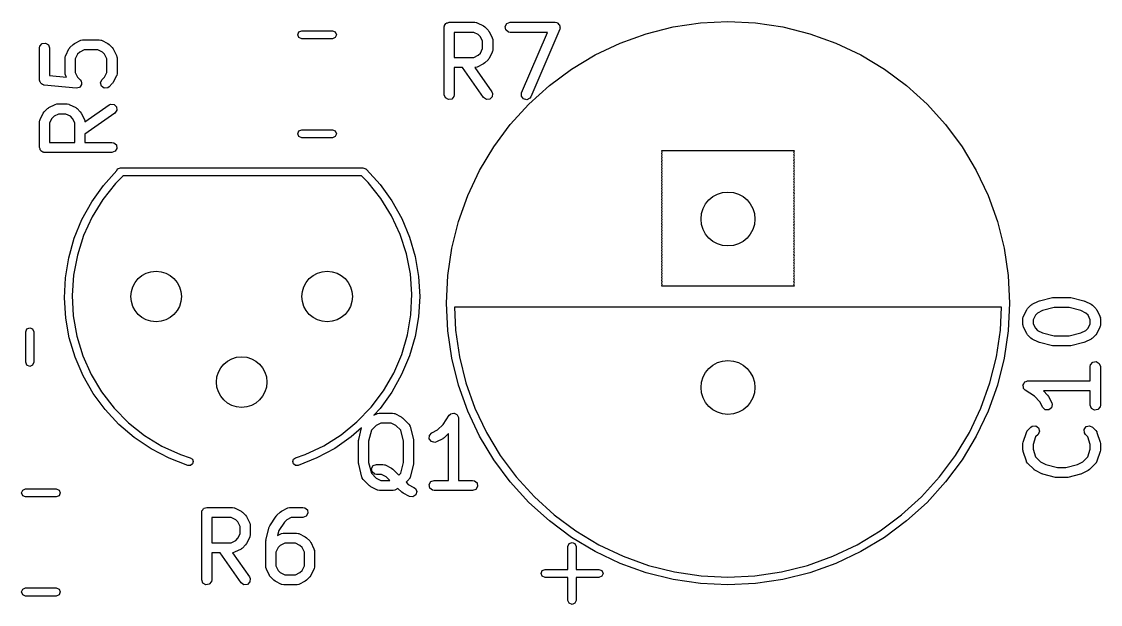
# Model space of a CAD drawing. Extents: x 4.41 to 6.71, y -6.13 to -2.05.
# Drawn here: x 5.993 to 6.624, y -4.316 to -3.975 of the extents above; entities that cross this region are included whole.
import ezdxf

# ---------------------------------------------------------------- set-up
doc = ezdxf.new("R2010")
doc.units = 0
doc.header["$MEASUREMENT"] = 0
doc.layers.add('BLACK', color=7, linetype='CONTINUOUS')

msp = doc.modelspace()

# ---------------------------------------------------------------- linework, layer by layer
at = {"layer": 'BLACK', "linetype": 'CONTINUOUS'}
for p, q in [((6.24004, -3.97854), (6.2401, -3.97815)), ((6.24004, -4.01791), (6.24004, -3.97854)), ((6.24008, -3.97802), (6.24015, -3.97791)), ((6.2401, -3.97815), (6.24008, -3.97802)), ((6.24015, -3.97791), (6.24021, -3.97753)), ((6.24021, -3.97753), (6.24071, -3.97694)), ((6.24071, -3.97694), (6.24109, -3.97627)), ((6.24109, -3.97627), (6.24134, -3.97618)), ((6.24134, -3.97618), (6.24151, -3.97598)), ((6.24151, -3.97598), (6.24227, -3.97585)), ((6.24227, -3.97585), (6.24299, -3.97558)), ((6.24299, -3.97558), (6.25799, -3.97558)), ((6.25799, -3.97558), (6.259, -3.97576)), ((6.259, -3.97576), (6.25913, -3.97587)), ((6.25913, -3.97587), (6.25931, -3.9759)), ((6.25931, -3.9759), (6.26306, -3.97777)), ((6.26306, -3.97777), (6.26377, -3.9783)), ((6.26377, -3.9783), (6.26382, -3.97832)), ((6.26382, -3.97832), (6.2657, -3.9802)), ((6.2757, -3.97802), (6.27671, -3.97627)), ((6.27605, -3.98001), (6.2757, -3.97802)), ((6.27671, -3.97627), (6.27861, -3.97558)), ((6.27861, -3.97558), (6.30486, -3.97558)), ((6.30486, -3.97558), (6.30587, -3.97576)), ((6.30587, -3.97576), (6.30613, -3.97599)), ((6.30613, -3.97599), (6.30647, -3.97607)), ((6.30647, -3.97607), (6.30689, -3.97662)), ((6.30689, -3.97662), (6.30741, -3.97706)), ((6.30741, -3.97706), (6.30747, -3.9774)), ((6.30747, -3.9774), (6.30768, -3.97768)), ((6.30768, -3.97768), (6.30764, -3.97837)), ((6.30764, -3.97837), (6.30776, -3.97905)), ((6.35813, -3.98228), (6.3738, -3.97836)), ((6.3738, -3.97836), (6.38978, -3.97599)), ((6.38978, -3.97599), (6.40591, -3.9752)), ((6.40591, -3.9752), (6.42204, -3.97599)), ((6.42204, -3.97599), (6.43801, -3.97836)), ((6.43801, -3.97836), (6.45368, -3.98228)), ((6.15445, -3.98287), (6.15514, -3.9812)), ((6.15514, -3.98454), (6.15445, -3.98287)), ((6.15514, -3.9812), (6.15681, -3.98051)), ((6.15681, -3.98524), (6.15514, -3.98454)), ((6.15681, -3.98051), (6.17469, -3.98051)), ((6.17469, -3.98524), (6.15681, -3.98524)), ((6.17469, -3.98051), (6.17636, -3.9812)), ((6.17636, -3.98454), (6.17469, -3.98524)), ((6.17636, -3.9812), (6.17705, -3.98287)), ((6.17705, -3.98287), (6.17636, -3.98454)), ((6.25729, -3.98149), (6.24594, -3.98149)), ((6.24594, -3.98149), (6.24594, -3.99621)), ((6.25999, -3.98284), (6.25729, -3.98149)), ((6.26118, -3.98403), (6.25999, -3.98284)), ((6.26253, -3.98673), (6.26118, -3.98403)), ((6.2657, -3.9802), (6.2662, -3.98092)), ((6.2662, -3.98092), (6.26625, -3.98097)), ((6.26625, -3.98097), (6.26813, -3.98471)), ((6.26813, -3.98471), (6.26842, -3.9857)), ((6.2776, -3.98131), (6.27605, -3.98001)), ((6.27861, -3.98149), (6.2776, -3.98131)), ((6.30038, -3.98149), (6.27861, -3.98149)), ((6.28527, -4.01674), (6.30038, -3.98149)), ((6.30757, -3.9797), (6.2907, -4.01907)), ((6.30759, -3.97935), (6.30757, -3.9797)), ((6.30776, -3.97905), (6.30759, -3.97935)), ((6.34293, -3.98772), (6.35813, -3.98228)), ((6.45368, -3.98228), (6.46888, -3.98772)), ((6.00354, -3.99063), (6.00371, -3.98962)), ((6.00354, -4.00937), (6.00354, -3.99063)), ((6.00371, -3.98962), (6.00501, -3.98807)), ((6.00501, -3.98807), (6.007, -3.98772)), ((6.007, -3.98772), (6.00875, -3.98873)), ((6.00875, -3.98873), (6.00944, -3.99063)), ((6.00944, -3.99063), (6.00944, -4.0067)), ((6.01885, -3.99493), (6.02072, -3.99118)), ((6.02072, -3.99118), (6.02125, -3.99047)), ((6.02125, -3.99047), (6.02127, -3.99041)), ((6.02127, -3.99041), (6.02315, -3.98854)), ((6.02315, -3.98854), (6.02387, -3.98803)), ((6.02387, -3.98803), (6.02392, -3.98799)), ((6.02392, -3.98799), (6.02767, -3.98611)), ((6.02767, -3.98611), (6.02865, -3.98582)), ((6.02865, -3.98582), (6.02882, -3.98586)), ((6.02882, -3.98586), (6.02899, -3.9858)), ((6.02899, -3.9858), (6.03836, -3.9858)), ((6.03836, -3.9858), (6.03937, -3.98598)), ((6.03937, -3.98598), (6.03951, -3.98609)), ((6.03951, -3.98609), (6.03968, -3.98611)), ((6.03968, -3.98611), (6.04343, -3.98799)), ((6.04343, -3.98799), (6.04414, -3.98851)), ((6.04414, -3.98851), (6.0442, -3.98854)), ((6.0442, -3.98854), (6.04607, -3.99041)), ((6.04607, -3.99041), (6.04658, -3.99114)), ((6.04658, -3.99114), (6.04663, -3.99118)), ((6.04663, -3.99118), (6.0485, -3.99493)), ((6.26118, -3.99366), (6.26253, -3.99096)), ((6.26253, -3.99096), (6.26253, -3.98673)), ((6.26842, -3.9857), (6.26838, -3.98587)), ((6.26838, -3.98587), (6.26844, -3.98604)), ((6.26844, -3.98604), (6.26844, -3.99166)), ((6.32833, -3.99463), (6.34293, -3.98772)), ((6.46888, -3.98772), (6.48348, -3.99463)), ((6.01853, -3.99625), (6.01871, -3.99524)), ((6.01853, -4.00562), (6.01853, -3.99625)), ((6.01871, -3.99524), (6.01883, -3.99511)), ((6.01883, -3.99511), (6.01885, -3.99493)), ((6.02579, -3.99425), (6.02444, -3.99695)), ((6.02444, -3.99695), (6.02444, -4.00493)), ((6.02699, -3.99305), (6.02579, -3.99425)), ((6.02968, -3.9917), (6.02699, -3.99305)), ((6.03766, -3.9917), (6.02968, -3.9917)), ((6.04036, -3.99305), (6.03766, -3.9917)), ((6.04156, -3.99425), (6.04036, -3.99305)), ((6.04291, -3.99695), (6.04156, -3.99425)), ((6.04291, -4.00493), (6.04291, -3.99695)), ((6.0485, -3.99493), (6.04879, -3.99591)), ((6.04879, -3.99591), (6.04875, -3.99608)), ((6.04875, -3.99608), (6.04881, -3.99625)), ((6.04881, -3.99625), (6.04881, -4.00562)), ((6.24594, -3.99621), (6.25729, -3.99621)), ((6.25729, -3.99621), (6.25999, -3.99486)), ((6.25999, -3.99486), (6.26118, -3.99366)), ((6.2657, -3.9975), (6.26382, -3.99937)), ((6.26573, -3.99744), (6.2657, -3.9975)), ((6.26625, -3.99673), (6.26573, -3.99744)), ((6.26813, -3.99298), (6.26625, -3.99673)), ((6.26815, -3.9928), (6.26813, -3.99298)), ((6.26826, -3.99267), (6.26815, -3.9928)), ((6.26844, -3.99166), (6.26826, -3.99267)), ((6.31448, -4.00293), (6.32833, -3.99463)), ((6.48348, -3.99463), (6.49733, -4.00293)), ((6.25082, -4.00211), (6.24594, -4.00211)), ((6.24594, -4.00211), (6.24594, -4.01791)), ((6.26307, -4.0196), (6.25082, -4.00211)), ((6.25815, -4.00205), (6.25802, -4.0021)), ((6.25802, -4.0021), (6.2679, -4.01621)), ((6.25832, -4.00209), (6.25815, -4.00205)), ((6.25931, -4.0018), (6.25832, -4.00209)), ((6.26306, -3.99992), (6.25931, -4.0018)), ((6.2631, -3.99988), (6.26306, -3.99992)), ((6.26382, -3.99937), (6.2631, -3.99988)), ((6.30151, -4.01255), (6.31448, -4.00293)), ((6.49733, -4.00293), (6.51031, -4.01255)), ((6.00375, -4.00996), (6.00354, -4.00937)), ((6.0038, -4.01059), (6.00375, -4.00996)), ((6.00944, -4.0067), (6.01921, -4.00768)), ((6.01859, -4.00579), (6.01853, -4.00562)), ((6.01855, -4.00596), (6.01859, -4.00579)), ((6.01885, -4.00694), (6.01855, -4.00596)), ((6.01921, -4.00768), (6.01885, -4.00694)), ((6.02444, -4.00493), (6.02579, -4.00762)), ((6.02579, -4.00762), (6.02732, -4.00916)), ((6.02732, -4.00916), (6.02791, -4.01)), ((6.02791, -4.01), (6.02791, -4.01002)), ((6.02791, -4.01002), (6.02793, -4.01003)), ((6.02793, -4.01003), (6.028, -4.01102)), ((6.03917, -4.01099), (6.04002, -4.00916)), ((6.04002, -4.00916), (6.04156, -4.00762)), ((6.04156, -4.00762), (6.04291, -4.00493)), ((6.0485, -4.00694), (6.04663, -4.01069)), ((6.04852, -4.00677), (6.0485, -4.00694)), ((6.04863, -4.00663), (6.04852, -4.00677)), ((6.04881, -4.00562), (6.04863, -4.00663)), ((6.00409, -4.01088), (6.0038, -4.01059)), ((6.00423, -4.01127), (6.00409, -4.01088)), ((6.00477, -4.01159), (6.00423, -4.01127)), ((6.00521, -4.01203), (6.00477, -4.01159)), ((6.00587, -4.01222), (6.00521, -4.01203)), ((6.00598, -4.01228), (6.00587, -4.01222)), ((6.00604, -4.01227), (6.00598, -4.01228)), ((6.0062, -4.01231), (6.00604, -4.01227)), ((6.02494, -4.01419), (6.0062, -4.01231)), ((6.02496, -4.01418), (6.02494, -4.01419)), ((6.02498, -4.01419), (6.02496, -4.01418)), ((6.02594, -4.01393), (6.02498, -4.01419)), ((6.0269, -4.01369), (6.02594, -4.01393)), ((6.02691, -4.01367), (6.0269, -4.01369)), ((6.02693, -4.01367), (6.02691, -4.01367)), ((6.0275, -4.01285), (6.02693, -4.01367)), ((6.02808, -4.01205), (6.0275, -4.01285)), ((6.028, -4.01102), (6.02809, -4.01201)), ((6.02809, -4.01201), (6.02808, -4.01203)), ((6.02808, -4.01203), (6.02808, -4.01205)), ((6.03969, -4.01294), (6.03917, -4.01099)), ((6.04135, -4.0141), (6.03969, -4.01294)), ((6.04336, -4.01392), (6.04135, -4.0141)), ((6.0442, -4.01334), (6.04336, -4.01392)), ((6.04607, -4.01146), (6.0442, -4.01334)), ((6.0461, -4.0114), (6.04607, -4.01146)), ((6.04663, -4.01069), (6.0461, -4.0114)), ((6.2679, -4.01621), (6.26834, -4.01714)), ((6.28516, -4.01876), (6.28527, -4.01674)), ((6.28954, -4.0234), (6.30151, -4.01255)), ((6.51031, -4.01255), (6.52227, -4.0234)), ((6.24073, -4.0198), (6.24004, -4.01791)), ((6.24248, -4.02081), (6.24073, -4.0198)), ((6.24446, -4.02046), (6.24248, -4.02081)), ((6.24576, -4.01892), (6.24446, -4.02046)), ((6.24594, -4.01791), (6.24576, -4.01892)), ((6.26472, -4.02076), (6.26307, -4.0196)), ((6.26673, -4.02058), (6.26472, -4.02076)), ((6.26816, -4.01915), (6.26673, -4.02058)), ((6.26834, -4.01714), (6.26816, -4.01915)), ((6.28637, -4.02038), (6.28516, -4.01876)), ((6.28833, -4.02084), (6.28637, -4.02038)), ((6.29014, -4.01993), (6.28833, -4.02084)), ((6.2907, -4.01907), (6.29014, -4.01993)), ((6.00385, -4.03243), (6.00572, -4.02868)), ((6.00572, -4.02868), (6.00625, -4.02797)), ((6.00625, -4.02797), (6.00628, -4.02791)), ((6.00628, -4.02791), (6.00815, -4.02603)), ((6.00815, -4.02603), (6.00887, -4.02553)), ((6.00887, -4.02553), (6.00892, -4.02548)), ((6.00892, -4.02548), (6.01267, -4.02361)), ((6.01469, -4.0292), (6.01199, -4.03055)), ((6.01267, -4.02361), (6.01365, -4.02331)), ((6.01365, -4.02331), (6.01382, -4.02335)), ((6.01382, -4.02335), (6.01399, -4.02329)), ((6.01399, -4.02329), (6.01961, -4.02329)), ((6.01892, -4.0292), (6.01469, -4.0292)), ((6.02161, -4.03055), (6.01892, -4.0292)), ((6.01961, -4.02329), (6.02062, -4.02347)), ((6.02062, -4.02347), (6.02076, -4.02359)), ((6.02076, -4.02359), (6.02093, -4.02361)), ((6.02093, -4.02361), (6.02468, -4.02548)), ((6.02468, -4.02548), (6.02539, -4.02601)), ((6.02539, -4.02601), (6.02545, -4.02603)), ((6.02545, -4.02603), (6.02732, -4.02791)), ((6.02732, -4.02791), (6.02783, -4.02863)), ((6.02783, -4.02863), (6.02788, -4.02868)), ((6.02788, -4.02868), (6.02975, -4.03243)), ((6.03005, -4.03371), (6.04417, -4.02383)), ((6.04755, -4.02867), (6.03006, -4.04091)), ((6.04417, -4.02383), (6.0451, -4.02339)), ((6.0451, -4.02339), (6.04711, -4.02357)), ((6.04711, -4.02357), (6.04854, -4.025)), ((6.04871, -4.02701), (6.04755, -4.02867)), ((6.04854, -4.025), (6.04871, -4.02701)), ((6.27869, -4.03536), (6.28954, -4.0234)), ((6.52227, -4.0234), (6.53312, -4.03536)), ((6.00354, -4.03375), (6.00371, -4.03274)), ((6.00354, -4.04874), (6.00354, -4.03375)), ((6.00371, -4.03274), (6.00383, -4.0326)), ((6.00383, -4.0326), (6.00385, -4.03243)), ((6.01079, -4.03175), (6.00944, -4.03444)), ((6.00944, -4.03444), (6.00944, -4.04579)), ((6.01199, -4.03055), (6.01079, -4.03175)), ((6.02281, -4.03175), (6.02161, -4.03055)), ((6.02416, -4.03444), (6.02281, -4.03175)), ((6.02416, -4.04579), (6.02416, -4.03444)), ((6.02975, -4.03243), (6.03004, -4.03341)), ((6.03004, -4.03341), (6.03, -4.03358)), ((6.03, -4.03358), (6.03005, -4.03371)), ((6.26907, -4.04834), (6.27869, -4.03536)), ((6.53312, -4.03536), (6.54274, -4.04834)), ((6.03006, -4.04091), (6.03006, -4.04579)), ((6.15445, -4.04075), (6.15514, -4.03908)), ((6.15514, -4.04242), (6.15445, -4.04075)), ((6.15514, -4.03908), (6.15681, -4.03839)), ((6.15681, -4.03839), (6.17469, -4.03839)), ((6.17469, -4.03839), (6.17636, -4.03908)), ((6.17636, -4.03908), (6.17705, -4.04075)), ((6.17705, -4.04075), (6.17636, -4.04242)), ((6.00944, -4.04579), (6.02416, -4.04579)), ((6.03006, -4.04579), (6.04586, -4.04579)), ((6.04586, -4.04579), (6.04687, -4.04597)), ((6.04687, -4.04597), (6.04842, -4.04727)), ((6.04842, -4.04727), (6.04877, -4.04926)), ((6.15681, -4.04311), (6.15514, -4.04242)), ((6.17469, -4.04311), (6.15681, -4.04311)), ((6.17636, -4.04242), (6.17469, -4.04311)), ((6.0038, -4.04946), (6.00354, -4.04874)), ((6.00393, -4.05022), (6.0038, -4.04946)), ((6.00414, -4.05039), (6.00393, -4.05022)), ((6.00423, -4.05064), (6.00414, -4.05039)), ((6.00489, -4.05103), (6.00423, -4.05064)), ((6.00548, -4.05152), (6.00489, -4.05103)), ((6.00586, -4.05159), (6.00548, -4.05152)), ((6.00598, -4.05165), (6.00586, -4.05159)), ((6.00611, -4.05163), (6.00598, -4.05165)), ((6.00649, -4.0517), (6.00611, -4.05163)), ((6.04586, -4.0517), (6.00649, -4.0517)), ((6.04776, -4.05101), (6.04586, -4.0517)), ((6.04877, -4.04926), (6.04776, -4.05101)), ((6.26077, -4.06219), (6.26907, -4.04834)), ((6.367, -4.05075), (6.36732, -4.05154)), ((6.44481, -4.05075), (6.367, -4.05075)), ((6.36732, -4.05154), (6.367, -4.05232)), ((6.367, -4.05232), (6.36732, -4.05311)), ((6.36732, -4.05311), (6.367, -4.0539)), ((6.367, -4.0539), (6.36732, -4.05469)), ((6.44449, -4.05154), (6.44481, -4.05075)), ((6.44481, -4.05232), (6.44449, -4.05154)), ((6.44449, -4.05311), (6.44481, -4.05232)), ((6.44481, -4.0539), (6.44449, -4.05311)), ((6.44449, -4.05469), (6.44481, -4.0539)), ((6.54274, -4.04834), (6.55104, -4.06219)), ((6.04912, -4.06132), (6.05079, -4.06063)), ((6.05079, -4.06063), (6.19252, -4.06063)), ((6.19252, -4.06063), (6.19419, -4.06132)), ((6.36732, -4.05469), (6.367, -4.05547)), ((6.367, -4.05547), (6.36732, -4.05626)), ((6.36732, -4.05626), (6.367, -4.05705)), ((6.367, -4.05705), (6.36732, -4.05783)), ((6.36732, -4.05783), (6.367, -4.05862)), ((6.367, -4.05862), (6.36732, -4.05941)), ((6.36732, -4.05941), (6.367, -4.0602)), ((6.367, -4.0602), (6.36732, -4.06098)), ((6.44481, -4.05547), (6.44449, -4.05469)), ((6.44449, -4.05626), (6.44481, -4.05547)), ((6.44481, -4.05705), (6.44449, -4.05626)), ((6.44449, -4.05783), (6.44481, -4.05705)), ((6.44481, -4.05862), (6.44449, -4.05783)), ((6.44449, -4.05941), (6.44481, -4.05862)), ((6.44481, -4.0602), (6.44449, -4.05941)), ((6.44449, -4.06098), (6.44481, -4.0602)), ((6.04089, -4.07096), (6.04873, -4.06227)), ((6.05212, -4.06555), (6.04787, -4.06975)), ((6.04873, -4.06227), (6.04912, -4.06132)), ((6.05222, -4.06535), (6.05212, -4.06555)), ((6.05212, -4.06555), (6.05212, -4.06555)), ((6.19169, -4.06535), (6.05222, -4.06535)), ((6.19557, -4.06917), (6.19169, -4.06535)), ((6.19419, -4.06132), (6.19423, -4.06142)), ((6.19423, -4.06142), (6.19463, -4.06162)), ((6.19463, -4.06162), (6.20256, -4.07035)), ((6.25387, -4.07679), (6.26077, -4.06219)), ((6.36732, -4.06098), (6.367, -4.06177)), ((6.367, -4.06177), (6.36732, -4.06256)), ((6.36732, -4.06256), (6.367, -4.06335)), ((6.367, -4.06335), (6.36732, -4.06413)), ((6.36732, -4.06413), (6.367, -4.06492)), ((6.367, -4.06492), (6.36732, -4.06571)), ((6.36732, -4.06571), (6.367, -4.0665)), ((6.367, -4.0665), (6.36732, -4.06728)), ((6.44481, -4.06177), (6.44449, -4.06098)), ((6.44449, -4.06256), (6.44481, -4.06177)), ((6.44481, -4.06335), (6.44449, -4.06256)), ((6.44449, -4.06413), (6.44481, -4.06335)), ((6.44481, -4.06492), (6.44449, -4.06413)), ((6.44449, -4.06571), (6.44481, -4.06492)), ((6.44481, -4.0665), (6.44449, -4.06571)), ((6.44449, -4.06728), (6.44481, -4.0665)), ((6.55104, -4.06219), (6.55795, -4.07679)), ((6.03403, -4.08058), (6.04089, -4.07096)), ((6.04787, -4.06975), (6.04044, -4.07913)), ((6.20303, -4.07851), (6.19557, -4.06917)), ((6.20256, -4.07035), (6.20945, -4.07993)), ((6.36732, -4.06728), (6.367, -4.06807)), ((6.367, -4.06807), (6.36732, -4.06886)), ((6.36732, -4.06886), (6.367, -4.06965)), ((6.367, -4.06965), (6.36732, -4.07043)), ((6.36732, -4.07043), (6.367, -4.07122)), ((6.367, -4.07122), (6.36732, -4.07201)), ((6.36732, -4.07201), (6.367, -4.0728)), ((6.367, -4.0728), (6.36732, -4.07358)), ((6.44481, -4.06807), (6.44449, -4.06728)), ((6.44449, -4.06886), (6.44481, -4.06807)), ((6.44481, -4.06965), (6.44449, -4.06886)), ((6.44449, -4.07043), (6.44481, -4.06965)), ((6.44481, -4.07122), (6.44449, -4.07043)), ((6.44449, -4.07201), (6.44481, -4.07122)), ((6.44481, -4.0728), (6.44449, -4.07201)), ((6.44449, -4.07358), (6.44481, -4.0728)), ((6.04044, -4.07913), (6.0342, -4.08932)), ((6.20931, -4.08867), (6.20303, -4.07851)), ((6.24842, -4.09199), (6.25387, -4.07679)), ((6.36732, -4.07358), (6.367, -4.07437)), ((6.367, -4.07437), (6.36732, -4.07516)), ((6.36732, -4.07516), (6.367, -4.07594)), ((6.367, -4.07594), (6.36732, -4.07673)), ((6.36732, -4.07673), (6.367, -4.07752)), ((6.367, -4.07752), (6.36732, -4.07831)), ((6.36732, -4.07831), (6.367, -4.07909)), ((6.367, -4.07909), (6.36732, -4.07988)), ((6.44481, -4.07437), (6.44449, -4.07358)), ((6.44449, -4.07516), (6.44481, -4.07437)), ((6.44481, -4.07594), (6.44449, -4.07516)), ((6.44449, -4.07673), (6.44481, -4.07594)), ((6.44481, -4.07752), (6.44449, -4.07673)), ((6.44449, -4.07831), (6.44481, -4.07752)), ((6.44481, -4.07909), (6.44449, -4.07831)), ((6.44449, -4.07988), (6.44481, -4.07909)), ((6.55795, -4.07679), (6.56339, -4.09199)), ((6.02831, -4.09091), (6.03403, -4.08058)), ((6.20945, -4.07993), (6.21521, -4.09023)), ((6.36732, -4.07988), (6.367, -4.08067)), ((6.367, -4.08067), (6.36732, -4.08146)), ((6.36732, -4.08146), (6.367, -4.08224)), ((6.367, -4.08224), (6.36732, -4.08303)), ((6.36732, -4.08303), (6.367, -4.08382)), ((6.367, -4.08382), (6.36732, -4.08461)), ((6.36732, -4.08461), (6.367, -4.08539)), ((6.367, -4.08539), (6.36732, -4.08618)), ((6.44481, -4.08067), (6.44449, -4.07988)), ((6.44449, -4.08146), (6.44481, -4.08067)), ((6.44481, -4.08224), (6.44449, -4.08146)), ((6.44449, -4.08303), (6.44481, -4.08224)), ((6.44481, -4.08382), (6.44449, -4.08303)), ((6.44449, -4.08461), (6.44481, -4.08382)), ((6.44481, -4.08539), (6.44449, -4.08461)), ((6.44449, -4.08618), (6.44481, -4.08539)), ((6.0238, -4.10183), (6.02831, -4.09091)), ((6.0342, -4.08932), (6.02924, -4.1002)), ((6.21433, -4.09951), (6.20931, -4.08867)), ((6.21521, -4.09023), (6.21977, -4.10111)), ((6.2445, -4.10766), (6.24842, -4.09199)), ((6.36732, -4.08618), (6.367, -4.08697)), ((6.367, -4.08697), (6.36732, -4.08776)), ((6.36732, -4.08776), (6.367, -4.08854)), ((6.367, -4.08854), (6.36732, -4.08933)), ((6.36732, -4.08933), (6.367, -4.09012)), ((6.367, -4.09012), (6.36732, -4.09091)), ((6.36732, -4.09091), (6.367, -4.09169)), ((6.367, -4.09169), (6.36732, -4.09248)), ((6.44481, -4.08697), (6.44449, -4.08618)), ((6.44449, -4.08776), (6.44481, -4.08697)), ((6.44481, -4.08854), (6.44449, -4.08776)), ((6.44449, -4.08933), (6.44481, -4.08854)), ((6.44481, -4.09012), (6.44449, -4.08933)), ((6.44449, -4.09091), (6.44481, -4.09012)), ((6.44481, -4.09169), (6.44449, -4.09091)), ((6.44449, -4.09248), (6.44481, -4.09169)), ((6.56339, -4.09199), (6.56731, -4.10766)), ((6.36732, -4.09248), (6.367, -4.09327)), ((6.367, -4.09327), (6.36732, -4.09406)), ((6.36732, -4.09406), (6.367, -4.09484)), ((6.367, -4.09484), (6.36732, -4.09563)), ((6.36732, -4.09563), (6.367, -4.09642)), ((6.367, -4.09642), (6.36732, -4.0972)), ((6.36732, -4.0972), (6.367, -4.09799)), ((6.367, -4.09799), (6.36732, -4.09878)), ((6.44481, -4.09327), (6.44449, -4.09248)), ((6.44449, -4.09406), (6.44481, -4.09327)), ((6.44481, -4.09484), (6.44449, -4.09406)), ((6.44449, -4.09563), (6.44481, -4.09484)), ((6.44481, -4.09642), (6.44449, -4.09563)), ((6.44449, -4.0972), (6.44481, -4.09642)), ((6.44481, -4.09799), (6.44449, -4.0972)), ((6.44449, -4.09878), (6.44481, -4.09799)), ((6.02057, -4.11319), (6.0238, -4.10183)), ((6.02924, -4.1002), (6.02562, -4.11159)), ((6.21801, -4.11088), (6.21433, -4.09951)), ((6.21977, -4.10111), (6.22307, -4.11244)), ((6.36732, -4.09878), (6.367, -4.09957)), ((6.367, -4.09957), (6.36732, -4.10035)), ((6.36732, -4.10035), (6.367, -4.10114)), ((6.367, -4.10114), (6.36732, -4.10193)), ((6.36732, -4.10193), (6.367, -4.10272)), ((6.367, -4.10272), (6.36732, -4.1035)), ((6.36732, -4.1035), (6.367, -4.10429)), ((6.367, -4.10429), (6.36732, -4.10508)), ((6.44481, -4.09957), (6.44449, -4.09878)), ((6.44449, -4.10035), (6.44481, -4.09957)), ((6.44481, -4.10114), (6.44449, -4.10035)), ((6.44449, -4.10193), (6.44481, -4.10114)), ((6.44481, -4.10272), (6.44449, -4.10193)), ((6.44449, -4.1035), (6.44481, -4.10272)), ((6.44481, -4.10429), (6.44449, -4.1035)), ((6.44449, -4.10508), (6.44481, -4.10429)), ((6.22031, -4.1226), (6.21801, -4.11088)), ((6.24213, -4.12363), (6.2445, -4.10766)), ((6.36732, -4.11138), (6.36699, -4.11219)), ((6.36732, -4.10508), (6.367, -4.10587)), ((6.367, -4.10587), (6.36732, -4.10665)), ((6.36732, -4.10665), (6.367, -4.10744)), ((6.367, -4.10744), (6.36732, -4.10823)), ((6.36732, -4.10823), (6.367, -4.10902)), ((6.367, -4.10902), (6.36732, -4.1098)), ((6.36732, -4.1098), (6.367, -4.11059)), ((6.367, -4.11059), (6.36732, -4.11138)), ((6.44481, -4.10587), (6.44449, -4.10508)), ((6.44449, -4.10665), (6.44481, -4.10587)), ((6.44481, -4.10744), (6.44449, -4.10665)), ((6.44449, -4.10823), (6.44481, -4.10744)), ((6.44481, -4.10902), (6.44449, -4.10823)), ((6.44449, -4.1098), (6.44481, -4.10902)), ((6.44481, -4.11059), (6.44449, -4.1098)), ((6.44449, -4.11138), (6.44481, -4.11059)), ((6.44482, -4.11219), (6.44449, -4.11138)), ((6.56731, -4.10766), (6.56968, -4.12363)), ((6.01865, -4.12484), (6.02057, -4.11319)), ((6.02562, -4.11159), (6.0234, -4.12334)), ((6.22307, -4.11244), (6.22506, -4.12406)), ((6.36699, -4.11219), (6.36732, -4.11299)), ((6.36732, -4.11299), (6.367, -4.11378)), ((6.367, -4.11378), (6.36732, -4.11457)), ((6.36732, -4.11457), (6.367, -4.11535)), ((6.367, -4.11535), (6.36732, -4.11614)), ((6.36732, -4.11614), (6.367, -4.11693)), ((6.367, -4.11693), (6.36732, -4.11772)), ((6.44449, -4.11299), (6.44482, -4.11219)), ((6.44481, -4.11378), (6.44449, -4.11299)), ((6.44449, -4.11457), (6.44481, -4.11378)), ((6.44481, -4.11535), (6.44449, -4.11457)), ((6.44449, -4.11614), (6.44481, -4.11535)), ((6.44481, -4.11693), (6.44449, -4.11614)), ((6.44449, -4.11772), (6.44481, -4.11693)), ((6.0234, -4.12334), (6.02261, -4.13527)), ((6.22118, -4.13451), (6.22031, -4.1226)), ((6.24134, -4.13976), (6.24213, -4.12363)), ((6.36732, -4.11772), (6.367, -4.1185)), ((6.367, -4.1185), (6.36732, -4.11929)), ((6.36732, -4.11929), (6.367, -4.12008)), ((6.367, -4.12008), (6.36732, -4.12087)), ((6.36732, -4.12087), (6.367, -4.12165)), ((6.367, -4.12165), (6.36732, -4.12244)), ((6.36732, -4.12244), (6.367, -4.12323)), ((6.367, -4.12323), (6.36732, -4.12402)), ((6.44481, -4.1185), (6.44449, -4.11772)), ((6.44449, -4.11929), (6.44481, -4.1185)), ((6.44481, -4.12008), (6.44449, -4.11929)), ((6.44449, -4.12087), (6.44481, -4.12008)), ((6.44481, -4.12165), (6.44449, -4.12087)), ((6.44449, -4.12244), (6.44481, -4.12165)), ((6.44481, -4.12323), (6.44449, -4.12244)), ((6.44449, -4.12402), (6.44481, -4.12323)), ((6.56968, -4.12363), (6.57047, -4.13976)), ((6.01807, -4.13664), (6.01865, -4.12484)), ((6.22506, -4.12406), (6.22573, -4.13584)), ((6.36732, -4.12402), (6.367, -4.1248)), ((6.367, -4.1248), (6.36732, -4.12559)), ((6.36732, -4.12559), (6.367, -4.12638)), ((6.367, -4.12638), (6.36732, -4.12717)), ((6.36732, -4.12717), (6.367, -4.12795)), ((6.367, -4.12795), (6.36732, -4.12874)), ((6.36732, -4.12874), (6.367, -4.12953)), ((6.367, -4.12953), (6.44481, -4.12953)), ((6.44481, -4.1248), (6.44449, -4.12402)), ((6.44449, -4.12559), (6.44481, -4.1248)), ((6.44481, -4.12638), (6.44449, -4.12559)), ((6.44449, -4.12717), (6.44481, -4.12638)), ((6.44481, -4.12795), (6.44449, -4.12717)), ((6.44449, -4.12874), (6.44481, -4.12795)), ((6.44481, -4.12953), (6.44449, -4.12874)), ((6.02261, -4.13527), (6.02326, -4.14721)), ((6.22062, -4.14645), (6.22118, -4.13451)), ((6.22573, -4.13584), (6.22506, -4.14762)), ((6.58807, -4.13831), (6.59557, -4.13643)), ((6.59557, -4.13643), (6.59616, -4.13639)), ((6.59616, -4.13639), (6.59629, -4.13634)), ((6.59629, -4.13634), (6.60566, -4.13634)), ((6.60566, -4.13634), (6.60624, -4.13644)), ((6.60624, -4.13644), (6.60638, -4.13643)), ((6.60638, -4.13643), (6.61388, -4.13831)), ((6.01883, -4.14842), (6.01807, -4.13664)), ((6.24213, -4.15589), (6.24134, -4.13976)), ((6.24599, -4.14213), (6.24664, -4.15545)), ((6.56582, -4.14213), (6.24599, -4.14213)), ((6.56517, -4.15545), (6.56582, -4.14213)), ((6.57047, -4.13976), (6.56968, -4.15589)), ((6.58053, -4.1436), (6.58105, -4.14289)), ((6.58105, -4.14289), (6.58108, -4.14283)), ((6.58108, -4.14283), (6.58295, -4.14096)), ((6.58295, -4.14096), (6.58368, -4.14045)), ((6.58368, -4.14045), (6.58372, -4.1404)), ((6.58372, -4.1404), (6.58747, -4.13853)), ((6.58747, -4.13853), (6.58796, -4.13838)), ((6.58796, -4.13838), (6.58807, -4.13831)), ((6.59665, -4.14225), (6.58982, -4.14396)), ((6.6053, -4.14225), (6.59665, -4.14225)), ((6.61213, -4.14396), (6.6053, -4.14225)), ((6.61388, -4.13831), (6.61434, -4.13851)), ((6.61434, -4.13851), (6.61448, -4.13853)), ((6.61448, -4.13853), (6.61823, -4.1404)), ((6.61823, -4.1404), (6.61894, -4.14093)), ((6.61894, -4.14093), (6.619, -4.14096)), ((6.619, -4.14096), (6.62088, -4.14283)), ((6.62088, -4.14283), (6.62138, -4.14355)), ((6.02093, -4.16004), (6.01883, -4.14842)), ((6.02326, -4.14721), (6.02535, -4.15898)), ((6.21864, -4.15823), (6.22062, -4.14645)), ((6.22506, -4.14762), (6.22306, -4.15925)), ((6.57834, -4.14867), (6.57852, -4.14766)), ((6.57834, -4.15242), (6.57834, -4.14867)), ((6.57852, -4.14766), (6.57863, -4.14752)), ((6.57863, -4.14752), (6.57865, -4.14735)), ((6.57865, -4.14735), (6.58053, -4.1436)), ((6.58559, -4.14667), (6.58424, -4.14937)), ((6.58679, -4.14547), (6.58559, -4.14667)), ((6.58982, -4.14396), (6.58679, -4.14547)), ((6.61516, -4.14547), (6.61213, -4.14396)), ((6.61636, -4.14667), (6.61516, -4.14547)), ((6.61771, -4.14937), (6.61636, -4.14667)), ((6.62138, -4.14355), (6.62143, -4.1436)), ((6.62143, -4.1436), (6.6233, -4.14735)), ((6.6233, -4.14735), (6.6236, -4.14833)), ((6.6236, -4.14833), (6.62355, -4.1485)), ((6.62355, -4.1485), (6.62361, -4.14867)), ((6.62361, -4.14867), (6.62361, -4.15242)), ((5.99547, -4.15641), (5.99616, -4.15474)), ((5.99616, -4.15474), (5.99783, -4.15405)), ((5.99783, -4.15405), (5.9995, -4.15474)), ((5.9995, -4.15474), (6.0002, -4.15641)), ((6.24664, -4.15545), (6.24895, -4.17099)), ((6.56287, -4.17099), (6.56517, -4.15545)), ((6.5784, -4.15258), (6.57834, -4.15242)), ((6.57836, -4.15276), (6.5784, -4.15258)), ((6.57865, -4.15374), (6.57836, -4.15276)), ((6.58053, -4.15749), (6.57865, -4.15374)), ((6.58424, -4.14937), (6.58424, -4.15172)), ((6.58424, -4.15172), (6.58559, -4.15442)), ((6.58559, -4.15442), (6.58679, -4.15562)), ((6.61516, -4.15562), (6.61636, -4.15442)), ((6.61636, -4.15442), (6.61771, -4.15172)), ((6.61771, -4.15172), (6.61771, -4.14937)), ((6.6233, -4.15374), (6.62143, -4.15749)), ((6.62332, -4.15356), (6.6233, -4.15374)), ((6.62344, -4.15343), (6.62332, -4.15356)), ((6.62361, -4.15242), (6.62344, -4.15343)), ((5.99547, -4.17429), (5.99547, -4.15641)), ((6.0002, -4.15641), (6.0002, -4.17429)), ((6.02435, -4.17135), (6.02093, -4.16004)), ((6.02535, -4.15898), (6.02884, -4.17041)), ((6.21525, -4.16969), (6.21864, -4.15823)), ((6.22306, -4.15925), (6.21976, -4.17058)), ((6.2445, -4.17187), (6.24213, -4.15589)), ((6.56968, -4.15589), (6.56731, -4.17187)), ((6.58057, -4.15753), (6.58053, -4.15749)), ((6.58108, -4.15826), (6.58057, -4.15753)), ((6.58295, -4.16013), (6.58108, -4.15826)), ((6.58301, -4.16016), (6.58295, -4.16013)), ((6.58372, -4.16068), (6.58301, -4.16016)), ((6.58747, -4.16256), (6.58372, -4.16068)), ((6.58679, -4.15562), (6.58982, -4.15713)), ((6.58982, -4.15713), (6.59665, -4.15884)), ((6.59665, -4.15884), (6.6053, -4.15884)), ((6.6053, -4.15884), (6.61213, -4.15713)), ((6.61213, -4.15713), (6.61516, -4.15562)), ((6.61823, -4.16068), (6.61448, -4.16256)), ((6.61828, -4.16064), (6.61823, -4.16068)), ((6.619, -4.16013), (6.61828, -4.16064)), ((6.62088, -4.15826), (6.619, -4.16013)), ((6.6209, -4.1582), (6.62088, -4.15826)), ((6.62143, -4.15749), (6.6209, -4.1582)), ((6.58761, -4.16257), (6.58747, -4.16256)), ((6.58807, -4.16278), (6.58761, -4.16257)), ((6.59557, -4.16466), (6.58807, -4.16278)), ((6.59571, -4.16464), (6.59557, -4.16466)), ((6.59629, -4.16474), (6.59571, -4.16464)), ((6.60566, -4.16474), (6.59629, -4.16474)), ((6.60579, -4.1647), (6.60566, -4.16474)), ((6.60638, -4.16466), (6.60579, -4.1647)), ((6.61388, -4.16278), (6.60638, -4.16466)), ((6.614, -4.1627), (6.61388, -4.16278)), ((6.61448, -4.16256), (6.614, -4.1627)), ((5.99616, -4.17596), (5.99547, -4.17429)), ((6.0002, -4.17429), (5.9995, -4.17596)), ((6.02902, -4.18219), (6.02435, -4.17135)), ((6.02884, -4.17041), (6.03369, -4.18134)), ((6.21052, -4.18066), (6.21525, -4.16969)), ((6.21976, -4.17058), (6.21519, -4.18146)), ((6.24842, -4.18754), (6.2445, -4.17187)), ((6.24895, -4.17099), (6.25276, -4.18622)), ((6.55905, -4.18622), (6.56287, -4.17099)), ((6.56731, -4.17187), (6.56339, -4.18754)), ((6.61789, -4.17578), (6.61919, -4.17423)), ((6.61919, -4.17423), (6.62117, -4.17388)), ((6.62117, -4.17388), (6.62292, -4.17489)), ((5.99783, -4.17666), (5.99616, -4.17596)), ((5.9995, -4.17596), (5.99783, -4.17666)), ((6.20451, -4.19098), (6.21052, -4.18066)), ((6.61771, -4.17679), (6.61789, -4.17578)), ((6.61771, -4.18509), (6.61771, -4.17679)), ((6.62292, -4.17489), (6.62361, -4.17679)), ((6.62361, -4.17679), (6.62361, -4.19929)), ((6.0349, -4.19244), (6.02902, -4.18219)), ((6.03369, -4.18134), (6.03981, -4.19161)), ((6.21519, -4.18146), (6.20943, -4.19175)), ((6.25276, -4.18622), (6.25805, -4.20101)), ((6.55376, -4.20101), (6.55905, -4.18622)), ((6.57838, -4.18753), (6.57881, -4.18678)), ((6.57881, -4.18678), (6.57916, -4.186)), ((6.57916, -4.186), (6.57931, -4.18592)), ((6.57931, -4.18592), (6.57939, -4.18578)), ((6.57939, -4.18578), (6.5802, -4.18548)), ((6.5802, -4.18548), (6.58097, -4.1851)), ((6.58097, -4.1851), (6.58113, -4.18514)), ((6.58113, -4.18514), (6.58129, -4.18509)), ((6.58129, -4.18509), (6.61771, -4.18509)), ((6.04191, -4.20194), (6.0349, -4.19244)), ((6.03981, -4.19161), (6.04713, -4.20107)), ((6.19731, -4.20051), (6.20451, -4.19098)), ((6.20943, -4.19175), (6.20254, -4.20133)), ((6.25387, -4.20274), (6.24842, -4.18754)), ((6.56339, -4.18754), (6.55795, -4.20274)), ((6.57835, -4.18785), (6.57841, -4.18769)), ((6.57859, -4.18867), (6.57835, -4.18785)), ((6.57841, -4.18769), (6.57838, -4.18753)), ((6.57873, -4.18952), (6.57859, -4.18867)), ((6.57886, -4.18962), (6.57873, -4.18952)), ((6.57891, -4.18979), (6.57886, -4.18962)), ((6.57965, -4.1905), (6.57891, -4.18979)), ((6.58504, -4.19408), (6.57965, -4.1905)), ((6.61771, -4.19099), (6.5903, -4.19099)), ((6.5903, -4.19099), (6.59275, -4.19345)), ((6.61771, -4.19929), (6.61771, -4.19099)), ((6.58824, -4.19729), (6.58504, -4.19408)), ((6.5899, -4.20061), (6.58824, -4.19729)), ((6.59275, -4.19345), (6.59326, -4.19417)), ((6.59326, -4.19417), (6.59331, -4.19422)), ((6.59331, -4.19422), (6.59518, -4.19797)), ((6.59547, -4.19895), (6.595, -4.20091)), ((6.59518, -4.19797), (6.59547, -4.19895)), ((6.6184, -4.20119), (6.61771, -4.19929)), ((6.62361, -4.19929), (6.62344, -4.2003)), ((6.04995, -4.21059), (6.04191, -4.20194)), ((6.04713, -4.20107), (6.05553, -4.20957)), ((6.18901, -4.20911), (6.19731, -4.20051)), ((6.20254, -4.20133), (6.19898, -4.20525)), ((6.19898, -4.20525), (6.20099, -4.20424)), ((6.20099, -4.20424), (6.20197, -4.20395)), ((6.20197, -4.20395), (6.20214, -4.20399)), ((6.20214, -4.20399), (6.20231, -4.20393)), ((6.20231, -4.20393), (6.20981, -4.20393)), ((6.20981, -4.20393), (6.21081, -4.20411)), ((6.21081, -4.20411), (6.21095, -4.20422)), ((6.21095, -4.20422), (6.21113, -4.20424)), ((6.21113, -4.20424), (6.21488, -4.20612)), ((6.23938, -4.21063), (6.24297, -4.20524)), ((6.24297, -4.20524), (6.24368, -4.2045)), ((6.24368, -4.2045), (6.24384, -4.20446)), ((6.24384, -4.20446), (6.24395, -4.20433)), ((6.24395, -4.20433), (6.24479, -4.20418)), ((6.24479, -4.20418), (6.24562, -4.20394)), ((6.24562, -4.20394), (6.24577, -4.204)), ((6.24577, -4.204), (6.24594, -4.20397)), ((6.24594, -4.20397), (6.24668, -4.2044)), ((6.24668, -4.2044), (6.24747, -4.20475)), ((6.24747, -4.20475), (6.24754, -4.2049)), ((6.24754, -4.2049), (6.24769, -4.20498)), ((6.24769, -4.20498), (6.24798, -4.20579)), ((6.24798, -4.20579), (6.24836, -4.20656)), ((6.26077, -4.21734), (6.25387, -4.20274)), ((6.25805, -4.20101), (6.26477, -4.2152)), ((6.54704, -4.2152), (6.55376, -4.20101)), ((6.55795, -4.20274), (6.55104, -4.21734)), ((6.59137, -4.202), (6.5899, -4.20061)), ((6.59338, -4.20212), (6.59137, -4.202)), ((6.595, -4.20091), (6.59338, -4.20212)), ((6.62015, -4.2022), (6.6184, -4.20119)), ((6.62214, -4.20184), (6.62015, -4.2022)), ((6.62344, -4.2003), (6.62214, -4.20184)), ((6.05893, -4.21827), (6.04995, -4.21059)), ((6.05553, -4.20957), (6.0649, -4.217)), ((6.17975, -4.21665), (6.18901, -4.20911)), ((6.20031, -4.21118), (6.19747, -4.21402)), ((6.203, -4.20984), (6.20031, -4.21118)), ((6.20911, -4.20984), (6.203, -4.20984)), ((6.21181, -4.21118), (6.20911, -4.20984)), ((6.21464, -4.21402), (6.21181, -4.21118)), ((6.21488, -4.20612), (6.21558, -4.20664)), ((6.21558, -4.20664), (6.21564, -4.20667)), ((6.21564, -4.20667), (6.21939, -4.21042)), ((6.21939, -4.21042), (6.21998, -4.21126)), ((6.21998, -4.21126), (6.22001, -4.21155)), ((6.22001, -4.21155), (6.22017, -4.21179)), ((6.22017, -4.21179), (6.22204, -4.21929)), ((6.23618, -4.21383), (6.23938, -4.21063)), ((6.24836, -4.20656), (6.24832, -4.20672)), ((6.24832, -4.20672), (6.24838, -4.20688)), ((6.24838, -4.20688), (6.24838, -4.2433)), ((6.58108, -4.21407), (6.58295, -4.2122)), ((6.58295, -4.2122), (6.58379, -4.21161)), ((6.58379, -4.21161), (6.58581, -4.21143)), ((6.58581, -4.21143), (6.58746, -4.21259)), ((6.61406, -4.21352), (6.61522, -4.21187)), ((6.61522, -4.21187), (6.61717, -4.21134)), ((6.61717, -4.21134), (6.619, -4.2122)), ((6.619, -4.2122), (6.62088, -4.21407)), ((6.06872, -4.22487), (6.05893, -4.21827)), ((6.0649, -4.217), (6.07509, -4.22325)), ((6.16965, -4.22303), (6.17975, -4.21665)), ((6.18573, -4.21784), (6.17604, -4.22457)), ((6.19175, -4.21256), (6.18573, -4.21784)), ((6.19007, -4.21929), (6.19175, -4.21256)), ((6.19747, -4.21402), (6.19588, -4.22037)), ((6.21623, -4.22037), (6.21464, -4.21402)), ((6.23135, -4.21897), (6.23147, -4.21696)), ((6.23147, -4.21696), (6.23286, -4.21549)), ((6.23286, -4.21549), (6.23618, -4.21383)), ((6.24001, -4.21834), (6.23929, -4.21885)), ((6.24247, -4.21589), (6.24001, -4.21834)), ((6.24247, -4.2433), (6.24247, -4.21589)), ((6.26907, -4.23119), (6.26077, -4.21734)), ((6.26477, -4.2152), (6.27284, -4.22867)), ((6.53897, -4.22867), (6.54704, -4.2152)), ((6.55104, -4.21734), (6.54274, -4.23119)), ((6.57849, -4.22085), (6.58037, -4.21523)), ((6.58037, -4.21523), (6.58085, -4.21432)), ((6.58085, -4.21432), (6.581, -4.21423)), ((6.581, -4.21423), (6.58108, -4.21407)), ((6.58575, -4.21776), (6.58424, -4.22226)), ((6.58713, -4.21637), (6.58575, -4.21776)), ((6.58798, -4.21454), (6.58713, -4.21637)), ((6.58746, -4.21259), (6.58798, -4.21454)), ((6.61424, -4.21553), (6.61406, -4.21352)), ((6.61482, -4.21637), (6.61424, -4.21553)), ((6.61621, -4.21776), (6.61482, -4.21637)), ((6.61771, -4.22226), (6.61621, -4.21776)), ((6.62088, -4.21407), (6.62146, -4.21491)), ((6.62146, -4.21491), (6.62148, -4.21509)), ((6.62148, -4.21509), (6.62159, -4.21523)), ((6.62159, -4.21523), (6.62346, -4.22085)), ((6.0792, -4.23032), (6.06872, -4.22487)), ((6.07509, -4.22325), (6.08597, -4.22822)), ((6.15885, -4.22815), (6.16965, -4.22303)), ((6.17604, -4.22457), (6.16565, -4.23015)), ((6.18998, -4.22001), (6.19008, -4.21943)), ((6.18998, -4.23313), (6.18998, -4.22001)), ((6.19008, -4.21943), (6.19007, -4.21929)), ((6.19588, -4.22037), (6.19588, -4.23277)), ((6.21623, -4.23277), (6.21623, -4.22037)), ((6.22204, -4.21929), (6.22208, -4.21988)), ((6.22208, -4.21988), (6.22213, -4.22001)), ((6.22213, -4.22001), (6.22213, -4.23313)), ((6.23255, -4.2206), (6.23135, -4.21897)), ((6.23451, -4.22106), (6.23255, -4.2206)), ((6.2355, -4.22077), (6.23451, -4.22106)), ((6.23925, -4.2189), (6.2355, -4.22077)), ((6.23929, -4.21885), (6.23925, -4.2189)), ((6.57834, -4.22178), (6.57849, -4.22092)), ((6.57834, -4.22553), (6.57834, -4.22178)), ((6.57849, -4.22092), (6.57849, -4.22085)), ((6.58424, -4.22226), (6.58424, -4.22506)), ((6.61771, -4.22506), (6.61771, -4.22226)), ((6.62346, -4.22085), (6.62359, -4.22172)), ((6.62359, -4.22172), (6.62361, -4.22178)), ((6.62361, -4.22178), (6.62361, -4.22553)), ((6.09023, -4.23453), (6.0792, -4.23032)), ((6.08597, -4.22822), (6.09166, -4.23003)), ((6.09166, -4.23003), (6.09166, -4.23003)), ((6.09166, -4.23003), (6.09285, -4.23088)), ((6.09285, -4.23088), (6.09331, -4.23227)), ((6.15157, -4.2323), (6.15201, -4.23091)), ((6.15201, -4.23091), (6.15319, -4.23004)), ((6.15319, -4.23004), (6.15885, -4.22815)), ((6.15319, -4.23004), (6.15319, -4.23004)), ((6.16565, -4.23015), (6.15469, -4.23452)), ((6.27869, -4.24416), (6.26907, -4.23119)), ((6.27284, -4.22867), (6.2822, -4.24129)), ((6.52961, -4.24129), (6.53897, -4.22867)), ((6.54274, -4.23119), (6.53312, -4.24416)), ((6.57836, -4.22559), (6.57834, -4.22553)), ((6.57849, -4.22647), (6.57836, -4.22559)), ((6.58037, -4.23209), (6.57849, -4.22647)), ((6.58424, -4.22506), (6.58575, -4.22956)), ((6.58575, -4.22956), (6.58867, -4.23248)), ((6.61329, -4.23248), (6.61621, -4.22956)), ((6.61621, -4.22956), (6.61771, -4.22506)), ((6.62346, -4.22647), (6.62159, -4.23209)), ((6.62361, -4.22553), (6.62346, -4.2264)), ((6.62346, -4.2264), (6.62346, -4.22647)), ((6.09169, -4.23453), (6.09023, -4.23453)), ((6.09286, -4.23366), (6.09169, -4.23453)), ((6.09331, -4.23227), (6.09286, -4.23366)), ((6.15204, -4.23369), (6.15157, -4.2323)), ((6.15323, -4.23454), (6.15204, -4.23369)), ((6.15469, -4.23452), (6.15323, -4.23454)), ((6.15469, -4.23452), (6.15469, -4.23452)), ((6.19003, -4.23326), (6.18998, -4.23313)), ((6.19007, -4.23385), (6.19003, -4.23326)), ((6.19194, -4.24134), (6.19007, -4.23385)), ((6.19588, -4.23277), (6.19747, -4.23912)), ((6.19752, -4.23637), (6.19853, -4.23462)), ((6.19787, -4.23836), (6.19752, -4.23637)), ((6.19853, -4.23462), (6.20043, -4.23393)), ((6.20043, -4.23393), (6.20418, -4.23393)), ((6.20418, -4.23393), (6.20519, -4.2341)), ((6.20519, -4.2341), (6.20533, -4.23422)), ((6.20533, -4.23422), (6.2055, -4.23424)), ((6.2055, -4.23424), (6.20925, -4.23611)), ((6.20925, -4.23611), (6.20996, -4.23664)), ((6.20996, -4.23664), (6.21002, -4.23667)), ((6.21002, -4.23667), (6.21355, -4.2402)), ((6.21464, -4.23912), (6.21623, -4.23277)), ((6.22204, -4.23385), (6.22017, -4.24134)), ((6.22213, -4.23313), (6.22203, -4.23371)), ((6.22203, -4.23371), (6.22204, -4.23385)), ((6.58048, -4.23223), (6.58037, -4.23209)), ((6.58049, -4.23241), (6.58048, -4.23223)), ((6.58108, -4.23325), (6.58049, -4.23241)), ((6.58483, -4.237), (6.58108, -4.23325)), ((6.58489, -4.23702), (6.58483, -4.237)), ((6.5856, -4.23755), (6.58489, -4.23702)), ((6.58867, -4.23248), (6.5917, -4.234)), ((6.5917, -4.234), (6.59853, -4.2357)), ((6.59853, -4.2357), (6.60343, -4.2357)), ((6.60343, -4.2357), (6.61026, -4.234)), ((6.61026, -4.234), (6.61329, -4.23248)), ((6.61713, -4.237), (6.6164, -4.2375)), ((6.62088, -4.23325), (6.61713, -4.237)), ((6.62095, -4.23309), (6.62088, -4.23325)), ((6.6211, -4.23299), (6.62095, -4.23309)), ((6.62159, -4.23209), (6.6211, -4.23299)), ((6.19211, -4.24159), (6.19194, -4.24134)), ((6.19213, -4.24188), (6.19211, -4.24159)), ((6.19272, -4.24272), (6.19213, -4.24188)), ((6.19647, -4.24647), (6.19272, -4.24272)), ((6.19747, -4.23912), (6.20031, -4.24195)), ((6.19942, -4.23965), (6.19787, -4.23836)), ((6.20043, -4.23983), (6.19942, -4.23965)), ((6.20031, -4.24195), (6.203, -4.2433)), ((6.20348, -4.23983), (6.20043, -4.23983)), ((6.203, -4.2433), (6.2083, -4.2433)), ((6.20618, -4.24118), (6.20348, -4.23983)), ((6.2083, -4.2433), (6.20618, -4.24118)), ((6.21355, -4.2402), (6.21464, -4.23912)), ((6.21939, -4.24272), (6.21773, -4.24438)), ((6.21952, -4.24245), (6.21939, -4.24272)), ((6.21975, -4.24228), (6.21952, -4.24245)), ((6.22017, -4.24134), (6.21975, -4.24228)), ((6.23228, -4.24399), (6.23418, -4.2433)), ((6.23418, -4.2433), (6.24247, -4.2433)), ((6.24838, -4.2433), (6.25667, -4.2433)), ((6.25667, -4.2433), (6.25768, -4.24348)), ((6.25768, -4.24348), (6.25923, -4.24478)), ((6.2822, -4.24129), (6.29274, -4.25293)), ((6.51907, -4.25293), (6.52961, -4.24129)), ((6.58935, -4.23942), (6.5856, -4.23755)), ((6.58948, -4.23944), (6.58935, -4.23942)), ((6.58995, -4.23965), (6.58948, -4.23944)), ((6.59745, -4.24152), (6.58995, -4.23965)), ((6.59758, -4.24151), (6.59745, -4.24152)), ((6.59816, -4.24161), (6.59758, -4.24151)), ((6.60379, -4.24161), (6.59816, -4.24161)), ((6.60392, -4.24156), (6.60379, -4.24161)), ((6.60451, -4.24152), (6.60392, -4.24156)), ((6.612, -4.23965), (6.60451, -4.24152)), ((6.61212, -4.23957), (6.612, -4.23965)), ((6.61261, -4.23942), (6.61212, -4.23957)), ((6.61636, -4.23755), (6.61261, -4.23942)), ((6.6164, -4.2375), (6.61636, -4.23755)), ((5.99303, -4.25059), (5.99372, -4.24892)), ((5.99372, -4.24892), (5.99539, -4.24823)), ((5.99539, -4.24823), (6.01327, -4.24823)), ((6.01327, -4.24823), (6.01494, -4.24892)), ((6.01494, -4.24892), (6.01563, -4.25059)), ((6.19653, -4.24649), (6.19647, -4.24647)), ((6.19724, -4.24702), (6.19653, -4.24649)), ((6.20099, -4.24889), (6.19724, -4.24702)), ((6.20116, -4.24891), (6.20099, -4.24889)), ((6.2013, -4.24903), (6.20116, -4.24891)), ((6.20231, -4.24921), (6.2013, -4.24903)), ((6.20981, -4.24921), (6.20231, -4.24921)), ((6.20997, -4.24915), (6.20981, -4.24921)), ((6.21014, -4.24919), (6.20997, -4.24915)), ((6.21113, -4.24889), (6.21014, -4.24919)), ((6.21297, -4.24797), (6.21113, -4.24889)), ((6.21522, -4.25022), (6.21297, -4.24797)), ((6.21773, -4.24438), (6.21905, -4.2457)), ((6.21905, -4.2457), (6.22237, -4.24736)), ((6.22237, -4.24736), (6.2232, -4.24797)), ((6.2232, -4.24797), (6.224, -4.24983)), ((6.224, -4.24983), (6.22343, -4.25176)), ((6.23127, -4.24574), (6.23228, -4.24399)), ((6.23162, -4.24773), (6.23127, -4.24574)), ((6.23317, -4.24903), (6.23162, -4.24773)), ((6.23418, -4.24921), (6.23317, -4.24903)), ((6.25667, -4.24921), (6.23418, -4.24921)), ((6.25857, -4.24851), (6.25667, -4.24921)), ((6.25958, -4.24677), (6.25857, -4.24851)), ((6.25923, -4.24478), (6.25958, -4.24677)), ((6.28954, -4.25613), (6.27869, -4.24416)), ((6.53312, -4.24416), (6.52227, -4.25613)), ((5.99372, -4.25226), (5.99303, -4.25059)), ((5.99539, -4.25295), (5.99372, -4.25226)), ((6.01327, -4.25295), (5.99539, -4.25295)), ((6.01494, -4.25226), (6.01327, -4.25295)), ((6.01563, -4.25059), (6.01494, -4.25226)), ((6.21527, -4.25024), (6.21522, -4.25022)), ((6.21598, -4.25077), (6.21527, -4.25024)), ((6.21973, -4.25264), (6.21598, -4.25077)), ((6.22174, -4.25287), (6.21973, -4.25264)), ((6.22343, -4.25176), (6.22174, -4.25287)), ((6.30151, -4.26698), (6.28954, -4.25613)), ((6.29274, -4.25293), (6.30438, -4.26347)), ((6.50743, -4.26347), (6.51907, -4.25293)), ((6.52227, -4.25613), (6.51031, -4.26698)), ((6.0983, -4.262), (6.09837, -4.26162)), ((6.0983, -4.30137), (6.0983, -4.262)), ((6.09835, -4.26149), (6.09841, -4.26137)), ((6.09837, -4.26162), (6.09835, -4.26149)), ((6.09841, -4.26137), (6.09848, -4.26099)), ((6.09848, -4.26099), (6.09897, -4.2604)), ((6.09897, -4.2604), (6.09936, -4.25974)), ((6.09936, -4.25974), (6.09961, -4.25965)), ((6.09961, -4.25965), (6.09978, -4.25944)), ((6.09978, -4.25944), (6.10054, -4.25931)), ((6.10054, -4.25931), (6.10126, -4.25905)), ((6.10126, -4.25905), (6.11625, -4.25905)), ((6.11625, -4.25905), (6.11726, -4.25923)), ((6.11726, -4.25923), (6.1174, -4.25934)), ((6.1174, -4.25934), (6.11757, -4.25936)), ((6.11757, -4.25936), (6.12132, -4.26123)), ((6.12132, -4.26123), (6.12203, -4.26176)), ((6.12203, -4.26176), (6.12209, -4.26179)), ((6.12209, -4.26179), (6.12397, -4.26366)), ((6.14229, -4.26366), (6.14416, -4.26179)), ((6.14416, -4.26179), (6.14489, -4.26128)), ((6.14489, -4.26128), (6.14493, -4.26123)), ((6.14493, -4.26123), (6.14868, -4.25936)), ((6.14868, -4.25936), (6.14966, -4.25907)), ((6.14966, -4.25907), (6.14983, -4.25911)), ((6.14983, -4.25911), (6.15, -4.25905)), ((6.15, -4.25905), (6.1575, -4.25905)), ((6.1575, -4.25905), (6.15851, -4.25923)), ((6.15851, -4.25923), (6.16006, -4.26052)), ((6.16041, -4.26251), (6.1594, -4.26426)), ((6.16006, -4.26052), (6.16041, -4.26251)), ((6.11556, -4.26495), (6.10421, -4.26495)), ((6.10421, -4.26495), (6.10421, -4.27967)), ((6.11825, -4.2663), (6.11556, -4.26495)), ((6.11945, -4.2675), (6.11825, -4.2663)), ((6.1208, -4.2702), (6.11945, -4.2675)), ((6.12397, -4.26366), (6.12447, -4.26439)), ((6.12447, -4.26439), (6.12452, -4.26443)), ((6.12452, -4.26443), (6.12639, -4.26818)), ((6.12639, -4.26818), (6.12669, -4.26916)), ((6.13817, -4.26974), (6.14192, -4.26411)), ((6.14192, -4.26411), (6.14223, -4.26379)), ((6.14223, -4.26379), (6.14229, -4.26366)), ((6.14667, -4.26763), (6.14337, -4.27259)), ((6.148, -4.2663), (6.14667, -4.26763)), ((6.1507, -4.26495), (6.148, -4.2663)), ((6.1575, -4.26495), (6.1507, -4.26495)), ((6.1594, -4.26426), (6.1575, -4.26495)), ((6.31448, -4.2766), (6.30151, -4.26698)), ((6.30438, -4.26347), (6.31699, -4.27283)), ((6.49482, -4.27283), (6.50743, -4.26347)), ((6.51031, -4.26698), (6.49733, -4.2766)), ((6.11945, -4.27712), (6.1208, -4.27443)), ((6.1208, -4.27443), (6.1208, -4.2702)), ((6.12671, -4.27512), (6.12653, -4.27613)), ((6.12669, -4.26916), (6.12665, -4.26933)), ((6.12665, -4.26933), (6.12671, -4.2695)), ((6.12671, -4.2695), (6.12671, -4.27512)), ((6.13589, -4.27816), (6.13776, -4.27066)), ((6.13776, -4.27066), (6.13817, -4.26975)), ((6.13817, -4.26975), (6.13817, -4.26974)), ((6.14337, -4.27259), (6.14264, -4.2755)), ((6.14264, -4.2755), (6.14493, -4.27436)), ((6.14493, -4.27436), (6.14591, -4.27407)), ((6.14591, -4.27407), (6.14608, -4.27411)), ((6.14608, -4.27411), (6.14625, -4.27405)), ((6.14625, -4.27405), (6.15375, -4.27405)), ((6.15375, -4.27405), (6.15476, -4.27422)), ((6.15476, -4.27422), (6.15489, -4.27434)), ((6.15489, -4.27434), (6.15507, -4.27436)), ((6.15507, -4.27436), (6.15882, -4.27623)), ((6.31699, -4.27283), (6.33047, -4.2809)), ((6.48135, -4.2809), (6.49482, -4.27283)), ((6.10421, -4.27967), (6.11556, -4.27967)), ((6.11556, -4.27967), (6.11825, -4.27832)), ((6.11825, -4.27832), (6.11945, -4.27712)), ((6.12397, -4.28096), (6.12209, -4.28284)), ((6.12399, -4.2809), (6.12397, -4.28096)), ((6.12452, -4.28019), (6.12399, -4.2809)), ((6.12639, -4.27644), (6.12452, -4.28019)), ((6.12641, -4.27627), (6.12639, -4.27644)), ((6.12653, -4.27613), (6.12641, -4.27627)), ((6.1358, -4.27887), (6.1359, -4.27829)), ((6.1358, -4.29387), (6.1358, -4.27887)), ((6.1359, -4.27829), (6.13589, -4.27816)), ((6.14425, -4.2813), (6.14305, -4.2825)), ((6.14695, -4.27995), (6.14425, -4.2813)), ((6.15305, -4.27995), (6.14695, -4.27995)), ((6.15575, -4.2813), (6.15305, -4.27995)), ((6.15695, -4.2825), (6.15575, -4.2813)), ((6.15882, -4.27623), (6.15953, -4.27676)), ((6.15953, -4.27676), (6.15959, -4.27679)), ((6.15959, -4.27679), (6.16146, -4.27866)), ((6.16146, -4.27866), (6.16197, -4.27938)), ((6.16197, -4.27938), (6.16201, -4.27943)), ((6.16201, -4.27943), (6.16389, -4.28318)), ((6.3124, -4.28188), (6.31309, -4.28021)), ((6.31309, -4.28021), (6.31476, -4.27952)), ((6.32833, -4.2849), (6.31448, -4.2766)), ((6.31476, -4.27952), (6.31643, -4.28021)), ((6.31643, -4.28021), (6.31713, -4.28188)), ((6.33047, -4.2809), (6.34466, -4.28762)), ((6.46715, -4.28762), (6.48135, -4.2809)), ((6.49733, -4.2766), (6.48348, -4.2849)), ((6.10909, -4.28558), (6.10421, -4.28558)), ((6.10421, -4.28558), (6.10421, -4.30137)), ((6.12133, -4.30306), (6.10909, -4.28558)), ((6.11642, -4.28552), (6.11629, -4.28556)), ((6.11629, -4.28556), (6.12617, -4.29968)), ((6.11659, -4.28556), (6.11642, -4.28552)), ((6.11757, -4.28526), (6.11659, -4.28556)), ((6.12132, -4.28339), (6.11757, -4.28526)), ((6.12137, -4.28334), (6.12132, -4.28339)), ((6.12209, -4.28284), (6.12137, -4.28334)), ((6.14305, -4.2825), (6.1417, -4.28519)), ((6.1417, -4.28519), (6.1417, -4.29317)), ((6.1583, -4.28519), (6.15695, -4.2825)), ((6.1583, -4.29317), (6.1583, -4.28519)), ((6.16389, -4.28318), (6.16418, -4.28416)), ((6.16418, -4.28416), (6.16414, -4.28433)), ((6.16414, -4.28433), (6.1642, -4.2845)), ((6.1642, -4.2845), (6.1642, -4.29387)), ((6.3124, -4.29526), (6.3124, -4.28188)), ((6.31713, -4.28188), (6.31713, -4.29526)), ((6.34293, -4.2918), (6.32833, -4.2849)), ((6.34466, -4.28762), (6.35945, -4.29291)), ((6.45236, -4.29291), (6.46715, -4.28762)), ((6.48348, -4.2849), (6.46888, -4.2918)), ((6.13586, -4.29404), (6.1358, -4.29387)), ((6.13582, -4.29421), (6.13586, -4.29404)), ((6.13611, -4.29519), (6.13582, -4.29421)), ((6.1417, -4.29317), (6.14305, -4.29587)), ((6.15695, -4.29587), (6.1583, -4.29317)), ((6.1642, -4.29387), (6.16402, -4.29488)), ((6.35813, -4.29724), (6.34293, -4.2918)), ((6.35945, -4.29291), (6.37468, -4.29672)), ((6.43713, -4.29672), (6.45236, -4.29291)), ((6.46888, -4.2918), (6.45368, -4.29724)), ((6.12617, -4.29968), (6.12661, -4.30061)), ((6.13799, -4.29894), (6.13611, -4.29519)), ((6.13803, -4.29899), (6.13799, -4.29894)), ((6.13854, -4.29971), (6.13803, -4.29899)), ((6.14041, -4.30158), (6.13854, -4.29971)), ((6.14305, -4.29587), (6.14425, -4.29707)), ((6.14425, -4.29707), (6.14695, -4.29842)), ((6.14695, -4.29842), (6.15305, -4.29842)), ((6.15305, -4.29842), (6.15575, -4.29707)), ((6.15575, -4.29707), (6.15695, -4.29587)), ((6.16146, -4.29971), (6.15959, -4.30158)), ((6.16149, -4.29965), (6.16146, -4.29971)), ((6.16201, -4.29894), (6.16149, -4.29965)), ((6.16389, -4.29519), (6.16201, -4.29894)), ((6.16391, -4.29502), (6.16389, -4.29519)), ((6.16402, -4.29488), (6.16391, -4.29502)), ((6.29665, -4.29763), (6.29735, -4.29596)), ((6.29735, -4.2993), (6.29665, -4.29763)), ((6.29735, -4.29596), (6.29902, -4.29526)), ((6.29902, -4.29999), (6.29735, -4.2993)), ((6.29902, -4.29526), (6.3124, -4.29526)), ((6.3124, -4.29999), (6.29902, -4.29999)), ((6.3124, -4.31337), (6.3124, -4.29999)), ((6.31713, -4.29526), (6.33051, -4.29526)), ((6.33051, -4.29999), (6.31713, -4.29999)), ((6.31713, -4.29999), (6.31713, -4.31337)), ((6.33051, -4.29526), (6.33218, -4.29596)), ((6.33218, -4.2993), (6.33051, -4.29999)), ((6.33218, -4.29596), (6.33287, -4.29763)), ((6.33287, -4.29763), (6.33218, -4.2993)), ((6.3738, -4.30117), (6.35813, -4.29724)), ((6.37468, -4.29672), (6.39022, -4.29903)), ((6.39022, -4.29903), (6.40591, -4.2998)), ((6.40591, -4.2998), (6.42159, -4.29903)), ((6.42159, -4.29903), (6.43713, -4.29672)), ((6.45368, -4.29724), (6.43801, -4.30117)), ((5.99303, -4.30846), (5.99372, -4.30679)), ((5.99372, -4.30679), (5.99539, -4.3061)), ((5.99539, -4.3061), (6.01327, -4.3061)), ((6.01327, -4.3061), (6.01494, -4.30679)), ((6.01494, -4.30679), (6.01563, -4.30846)), ((6.09899, -4.30327), (6.0983, -4.30137)), ((6.10074, -4.30428), (6.09899, -4.30327)), ((6.10273, -4.30393), (6.10074, -4.30428)), ((6.10403, -4.30238), (6.10273, -4.30393)), ((6.10421, -4.30137), (6.10403, -4.30238)), ((6.12299, -4.30422), (6.12133, -4.30306)), ((6.125, -4.30405), (6.12299, -4.30422)), ((6.12643, -4.30262), (6.125, -4.30405)), ((6.12661, -4.30061), (6.12643, -4.30262)), ((6.14047, -4.30161), (6.14041, -4.30158)), ((6.14118, -4.30214), (6.14047, -4.30161)), ((6.14493, -4.30401), (6.14118, -4.30214)), ((6.14511, -4.30403), (6.14493, -4.30401)), ((6.14524, -4.30415), (6.14511, -4.30403)), ((6.14625, -4.30432), (6.14524, -4.30415)), ((6.15375, -4.30432), (6.14625, -4.30432)), ((6.15392, -4.30426), (6.15375, -4.30432)), ((6.15409, -4.3043), (6.15392, -4.30426)), ((6.15507, -4.30401), (6.15409, -4.3043)), ((6.15882, -4.30214), (6.15507, -4.30401)), ((6.15886, -4.30209), (6.15882, -4.30214)), ((6.15959, -4.30158), (6.15886, -4.30209)), ((6.38978, -4.30354), (6.3738, -4.30117)), ((6.40591, -4.30433), (6.38978, -4.30354)), ((6.42204, -4.30354), (6.40591, -4.30433)), ((6.43801, -4.30117), (6.42204, -4.30354)), ((5.99372, -4.31013), (5.99303, -4.30846)), ((5.99539, -4.31083), (5.99372, -4.31013)), ((6.01327, -4.31083), (5.99539, -4.31083)), ((6.01494, -4.31013), (6.01327, -4.31083)), ((6.01563, -4.30846), (6.01494, -4.31013)), ((6.31309, -4.31504), (6.3124, -4.31337)), ((6.31476, -4.31574), (6.31309, -4.31504)), ((6.31643, -4.31504), (6.31476, -4.31574)), ((6.31713, -4.31337), (6.31643, -4.31504))]:
    msp.add_line(p, q, dxfattribs=at)
at = {"layer": 'BLACK'}
for centre, radius in [((6.40591, -4.09055), 0.01575), ((6.07165, -4.13583), 0.01476), ((6.17165, -4.13583), 0.01476), ((6.12165, -4.18583), 0.01476), ((6.40591, -4.18898), 0.01575)]:
    msp.add_circle(centre, radius, dxfattribs=at)

doc.saveas('drawing.dxf')
